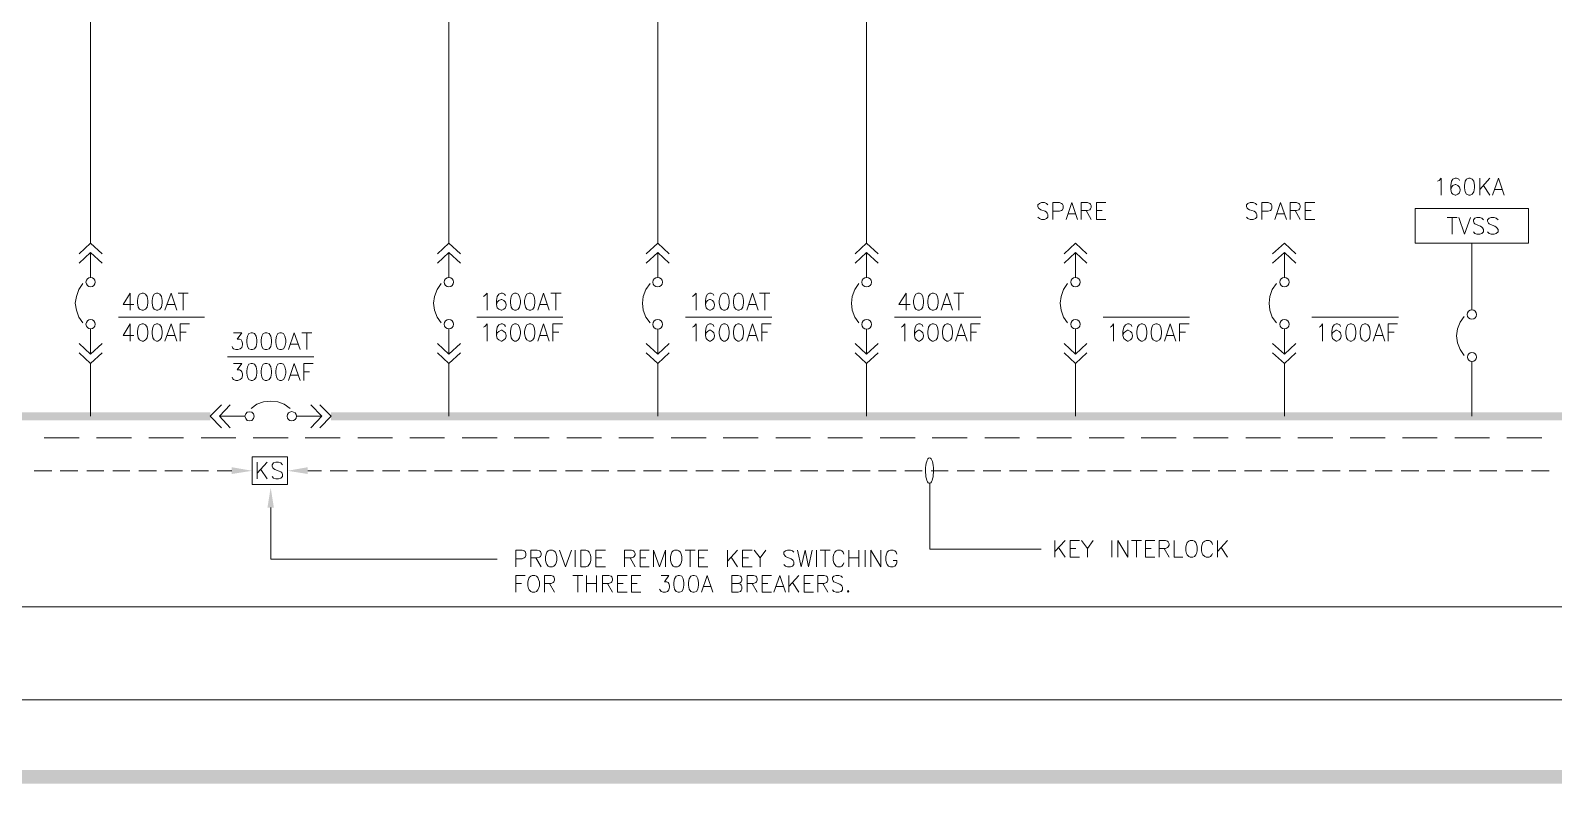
# Model space of a CAD drawing. Header units: inches. Extents: x 0.9 to 46, y 0.8 to 32.4.
# Drawn here: x 22.04 to 29.15, y 0.75 to 4.27 of the extents above; entities that cross this region are included whole.
import ezdxf

# ---------------------------------------------------------------- set-up
doc = ezdxf.new("R2010")
doc.units = ezdxf.units.IN
doc.header["$MEASUREMENT"] = 0
doc.layers.add('PDF_Geometry', color=7, linetype='Continuous')
doc.layers.add('PDF_Solid Fills', color=7, linetype='Continuous')

msp = doc.modelspace()

# ---------------------------------------------------------------- linework, layer by layer
at = {"layer": 'PDF_Geometry', "lineweight": 9}
for points in [[(25.1812, 6.4699), (25.9429, 6.4699), (25.9429, 3.275)], [(22.3229, 6.3365), (22.3229, 3.275)], [(38.3877, 4.2399), (38.3877, 5.0216), (35.966, 5.0216), (35.966, 1.5783), (13.4848, 1.5783), (13.4848, 3.0516)], [(23.9946, 3.275), (23.9946, 4.3399)], [(24.9695, 4.3399), (24.9695, 3.275)], [(28.6078, 3.5633), (28.6145, 3.5666), (28.6245, 3.5783), (28.6245, 3.4983)], [(28.7095, 3.5666), (28.7061, 3.5733), (28.6961, 3.5783), (28.6895, 3.5783), (28.6795, 3.5733), (28.6728, 3.5633), (28.6695, 3.5433), (28.6695, 3.5249), (28.6728, 3.5099), (28.6795, 3.5033), (28.6895, 3.4983), (28.6928, 3.4983), (28.7028, 3.5033), (28.7095, 3.5099), (28.7128, 3.5216), (28.7128, 3.5249), (28.7095, 3.5366), (28.7028, 3.5433), (28.6928, 3.5483), (28.6895, 3.5483), (28.6795, 3.5433), (28.6728, 3.5366), (28.6695, 3.5249)], [(28.8045, 3.5783), (28.8045, 3.4983)], [(28.8511, 3.5783), (28.8045, 3.5249)], [(28.8645, 3.4983), (28.8911, 3.5783), (28.9178, 3.4983)], [(28.8212, 3.5433), (28.8511, 3.4983)], [(28.8745, 3.5249), (28.9078, 3.5249)], [(26.7895, 3.4533), (26.7829, 3.46), (26.7728, 3.4649), (26.7595, 3.4649), (26.7495, 3.46), (26.7429, 3.4533), (26.7429, 3.4449), (26.7462, 3.4383), (26.7495, 3.4349), (26.7562, 3.4299), (26.7762, 3.4233), (26.7829, 3.4199), (26.7862, 3.4149), (26.7895, 3.4083), (26.7895, 3.3966), (26.7829, 3.3899), (26.7728, 3.3849), (26.7595, 3.3849), (26.7495, 3.3899), (26.7429, 3.3966)], [(26.8129, 3.3849), (26.8129, 3.4649), (26.8428, 3.4649), (26.8528, 3.46), (26.8578, 3.4566), (26.8612, 3.4499), (26.8612, 3.4383), (26.8578, 3.4299), (26.8528, 3.4266), (26.8428, 3.4233), (26.8129, 3.4233)], [(26.8745, 3.3849), (26.9012, 3.4649), (26.9278, 3.3849)], [(26.8845, 3.4116), (26.9179, 3.4116)], [(26.9445, 3.3849), (26.9445, 3.4649), (26.9745, 3.4649), (26.9845, 3.46), (26.9879, 3.4566), (26.9912, 3.4499), (26.9912, 3.4416), (26.9879, 3.4349), (26.9845, 3.4299), (26.9745, 3.4266), (26.9445, 3.4266)], [(26.9679, 3.4266), (26.9912, 3.3849)], [(27.0595, 3.3849), (27.0162, 3.3849), (27.0162, 3.4649), (27.0595, 3.4649)], [(27.0162, 3.4266), (27.0428, 3.4266)], [(27.7645, 3.4533), (27.7578, 3.46), (27.7478, 3.4649), (27.7328, 3.4649), (27.7228, 3.46), (27.7162, 3.4533), (27.7162, 3.4449), (27.7195, 3.4383), (27.7228, 3.4349), (27.7295, 3.4299), (27.7512, 3.4233), (27.7578, 3.4199), (27.7612, 3.4149), (27.7645, 3.4083), (27.7645, 3.3966), (27.7578, 3.3899), (27.7478, 3.3849), (27.7328, 3.3849), (27.7228, 3.3899), (27.7162, 3.3966)], [(27.7878, 3.3849), (27.7878, 3.4649), (27.8178, 3.4649), (27.8278, 3.46), (27.8312, 3.4566), (27.8345, 3.4499), (27.8345, 3.4383), (27.8312, 3.4299), (27.8278, 3.4266), (27.8178, 3.4233), (27.7878, 3.4233)], [(27.8478, 3.3849), (27.8745, 3.4649), (27.9028, 3.3849)], [(27.8578, 3.4116), (27.8928, 3.4116)], [(27.9195, 3.3849), (27.9195, 3.4649), (27.9495, 3.4649), (27.9595, 3.46), (27.9628, 3.4566), (27.9661, 3.4499), (27.9661, 3.4416), (27.9628, 3.4349), (27.9595, 3.4299), (27.9495, 3.4266), (27.9195, 3.4266)], [(27.9428, 3.4266), (27.9661, 3.3849)], [(28.0345, 3.3849), (27.9895, 3.3849), (27.9895, 3.4649), (28.0345, 3.4649)], [(27.9895, 3.4266), (28.0178, 3.4266)], [(28.6528, 3.3949), (28.6995, 3.3949)], [(28.6761, 3.3949), (28.6761, 3.3166)], [(28.7061, 3.3949), (28.7328, 3.3166), (28.7611, 3.3949)], [(28.8212, 3.3833), (28.8145, 3.3916), (28.8045, 3.3949), (28.7911, 3.3949), (28.7811, 3.3916), (28.7745, 3.3833), (28.7745, 3.3766), (28.7778, 3.3683), (28.7811, 3.3649), (28.7878, 3.3616), (28.8078, 3.3533), (28.8145, 3.3499), (28.8178, 3.3466), (28.8212, 3.3383), (28.8212, 3.3283), (28.8145, 3.3199), (28.8045, 3.3166), (28.7911, 3.3166), (28.7811, 3.3199), (28.7745, 3.3283)], [(28.8895, 3.3833), (28.8811, 3.3916), (28.8711, 3.3949), (28.8578, 3.3949), (28.8478, 3.3916), (28.8411, 3.3833), (28.8411, 3.3766), (28.8445, 3.3683), (28.8478, 3.3649), (28.8545, 3.3616), (28.8745, 3.3533), (28.8811, 3.3499), (28.8845, 3.3466), (28.8895, 3.3383), (28.8895, 3.3283), (28.8811, 3.3199), (28.8711, 3.3166), (28.8578, 3.3166), (28.8478, 3.3199), (28.8411, 3.3283)], [(22.2696, 3.2249), (22.3229, 3.275), (22.3763, 3.2249)], [(23.9412, 3.2249), (23.9946, 3.275), (24.0479, 3.2249)], [(24.9145, 3.2249), (24.9695, 3.275), (25.0229, 3.2249)], [(25.8895, 3.2249), (25.9429, 3.275), (25.9979, 3.2249)], [(26.8645, 3.2249), (26.9179, 3.275), (26.9712, 3.2249)], [(27.8378, 3.2249), (27.8928, 3.275), (27.9461, 3.2249)], [(28.7678, 3.275), (28.7678, 2.9633)], [(22.2696, 3.1816), (22.3229, 3.2316)], [(22.3763, 3.1816), (22.3229, 3.2316), (22.3229, 3.1149)], [(23.9412, 3.1816), (23.9946, 3.2316)], [(24.0479, 3.1816), (23.9946, 3.2316), (23.9946, 3.1149)], [(24.9145, 3.1816), (24.9695, 3.2316)], [(25.0229, 3.1816), (24.9695, 3.2316), (24.9695, 3.1149)], [(25.8895, 3.1816), (25.9429, 3.2316)], [(25.9979, 3.1816), (25.9429, 3.2316), (25.9429, 3.1149)], [(26.8645, 3.1816), (26.9179, 3.2316)], [(26.9712, 3.1816), (26.9179, 3.2316), (26.9179, 3.1149)], [(27.8378, 3.1816), (27.8928, 3.2316)], [(27.9461, 3.1816), (27.8928, 3.2316), (27.8928, 3.1149)], [(22.2863, 3.0866), (22.2679, 3.0583), (22.2563, 3.0266), (22.2513, 2.995), (22.2563, 2.9616), (22.2679, 2.9299), (22.2863, 2.9033)], [(23.9579, 3.0866), (23.9396, 3.0583), (23.9279, 3.0266), (23.9229, 2.995), (23.9279, 2.9616), (23.9396, 2.9299), (23.9579, 2.9033)], [(24.9329, 3.0866), (24.9129, 3.0583), (24.9012, 3.0266), (24.8979, 2.995), (24.9012, 2.9616), (24.9129, 2.9299), (24.9329, 2.9033)], [(25.9078, 3.0866), (25.8879, 3.0583), (25.8762, 3.0266), (25.8728, 2.995), (25.8762, 2.9616), (25.8879, 2.9299), (25.9078, 2.9033)], [(26.8812, 3.0866), (26.8628, 3.0583), (26.8512, 3.0266), (26.8462, 2.995), (26.8512, 2.9616), (26.8628, 2.9299), (26.8812, 2.9033)], [(27.8562, 3.0866), (27.8362, 3.0583), (27.8245, 3.0266), (27.8212, 2.995), (27.8245, 2.9616), (27.8362, 2.9299), (27.8562, 2.9033)], [(22.5079, 2.9616), (22.5079, 3.0416), (22.4746, 2.9883), (22.5246, 2.9883)], [(22.6696, 2.9616), (22.6979, 3.0416), (22.7246, 2.9616)], [(22.6796, 2.9883), (22.7146, 2.9883)], [(22.7313, 3.0416), (22.7779, 3.0416)], [(22.7546, 3.0416), (22.7546, 2.9616)], [(24.1562, 3.0266), (24.1629, 3.0299), (24.1729, 3.0416), (24.1729, 2.9616)], [(24.2579, 3.0299), (24.2546, 3.0366), (24.2446, 3.0416), (24.2379, 3.0416), (24.2279, 3.0366), (24.2196, 3.0266), (24.2162, 3.0066), (24.2162, 2.9883), (24.2196, 2.9733), (24.2279, 2.9666), (24.2379, 2.9616), (24.2412, 2.9616), (24.2512, 2.9666), (24.2579, 2.9733), (24.2612, 2.9849), (24.2612, 2.9883), (24.2579, 2.9999), (24.2512, 3.0066), (24.2412, 3.0116), (24.2379, 3.0116), (24.2279, 3.0066), (24.2196, 2.9999), (24.2162, 2.9883)], [(24.4096, 2.9616), (24.4362, 3.0416), (24.4629, 2.9616)], [(24.4195, 2.9883), (24.4529, 2.9883)], [(24.4696, 3.0416), (24.5179, 3.0416)], [(24.4929, 3.0416), (24.4929, 2.9616)], [(25.1312, 3.0266), (25.1379, 3.0299), (25.1479, 3.0416), (25.1479, 2.9616)], [(25.2312, 3.0299), (25.2279, 3.0366), (25.2179, 3.0416), (25.2112, 3.0416), (25.2012, 3.0366), (25.1945, 3.0266), (25.1912, 3.0066), (25.1912, 2.9883), (25.1945, 2.9733), (25.2012, 2.9666), (25.2112, 2.9616), (25.2145, 2.9616), (25.2245, 2.9666), (25.2312, 2.9733), (25.2345, 2.9849), (25.2345, 2.9883), (25.2312, 2.9999), (25.2245, 3.0066), (25.2145, 3.0116), (25.2112, 3.0116), (25.2012, 3.0066), (25.1945, 2.9999), (25.1912, 2.9883)], [(25.3845, 2.9616), (25.4112, 3.0416), (25.4379, 2.9616)], [(25.3945, 2.9883), (25.4279, 2.9883)], [(25.4445, 3.0416), (25.4912, 3.0416)], [(25.4679, 3.0416), (25.4679, 2.9616)], [(26.1279, 2.9616), (26.1279, 3.0416), (26.0945, 2.9883), (26.1462, 2.9883)], [(26.2912, 2.9616), (26.3179, 3.0416), (26.3445, 2.9616)], [(26.3012, 2.9883), (26.3345, 2.9883)], [(26.3512, 3.0416), (26.3979, 3.0416)], [(26.3745, 3.0416), (26.3745, 2.9616)], [(22.4529, 2.9299), (22.8546, 2.9299)], [(24.1246, 2.9299), (24.5262, 2.9299)], [(25.0979, 2.9299), (25.5012, 2.9299)], [(26.0729, 2.9299), (26.4762, 2.9299)], [(27.0478, 2.9299), (27.4495, 2.9299)], [(28.0212, 2.9299), (28.4245, 2.9299)], [(28.7311, 2.9333), (28.7128, 2.9066), (28.7011, 2.875), (28.6961, 2.8433), (28.7011, 2.8099), (28.7128, 2.7783), (28.7311, 2.7516)], [(22.3229, 2.875), (22.3229, 2.7566)], [(22.5079, 2.8183), (22.5079, 2.8983), (22.4746, 2.8449), (22.5246, 2.8449)], [(22.6696, 2.8183), (22.6979, 2.8983), (22.7246, 2.8183)], [(22.6796, 2.8449), (22.7146, 2.8449)], [(22.7412, 2.8183), (22.7412, 2.8983), (22.7846, 2.8983)], [(22.7412, 2.8599), (22.7679, 2.8599)], [(22.9896, 2.8566), (23.0279, 2.8566), (23.0062, 2.8266), (23.0179, 2.8266), (23.0246, 2.8233), (23.0279, 2.8183), (23.0313, 2.8083), (23.0313, 2.7999), (23.0279, 2.7883), (23.0212, 2.7816), (23.0096, 2.7783), (22.9996, 2.7783), (22.9896, 2.7816), (22.9862, 2.7849), (22.9829, 2.7933)], [(23.2462, 2.7783), (23.2729, 2.8566), (23.3012, 2.7783)], [(23.3079, 2.8566), (23.3546, 2.8566)], [(23.3312, 2.8566), (23.3312, 2.7783)], [(23.9946, 2.875), (23.9946, 2.7566)], [(24.1562, 2.8833), (24.1629, 2.8866), (24.1729, 2.8983), (24.1729, 2.8183)], [(24.2579, 2.8866), (24.2546, 2.8933), (24.2446, 2.8983), (24.2379, 2.8983), (24.2279, 2.8933), (24.2196, 2.8833), (24.2162, 2.8633), (24.2162, 2.8449), (24.2196, 2.8299), (24.2279, 2.8233), (24.2379, 2.8183), (24.2412, 2.8183), (24.2512, 2.8233), (24.2579, 2.8299), (24.2612, 2.8416), (24.2612, 2.8449), (24.2579, 2.8566), (24.2512, 2.8633), (24.2412, 2.8683), (24.2379, 2.8683), (24.2279, 2.8633), (24.2196, 2.8566), (24.2162, 2.8449)], [(24.4096, 2.8183), (24.4362, 2.8983), (24.4629, 2.8183)], [(24.4195, 2.8449), (24.4529, 2.8449)], [(24.4796, 2.8183), (24.4796, 2.8983), (24.5245, 2.8983)], [(24.4796, 2.8599), (24.5079, 2.8599)], [(24.9695, 2.875), (24.9695, 2.7566)], [(25.1312, 2.8833), (25.1379, 2.8866), (25.1479, 2.8983), (25.1479, 2.8183)], [(25.2312, 2.8866), (25.2279, 2.8933), (25.2179, 2.8983), (25.2112, 2.8983), (25.2012, 2.8933), (25.1945, 2.8833), (25.1912, 2.8633), (25.1912, 2.8449), (25.1945, 2.8299), (25.2012, 2.8233), (25.2112, 2.8183), (25.2145, 2.8183), (25.2245, 2.8233), (25.2312, 2.8299), (25.2345, 2.8416), (25.2345, 2.8449), (25.2312, 2.8566), (25.2245, 2.8633), (25.2145, 2.8683), (25.2112, 2.8683), (25.2012, 2.8633), (25.1945, 2.8566), (25.1912, 2.8449)], [(25.3845, 2.8183), (25.4112, 2.8983), (25.4379, 2.8183)], [(25.3945, 2.8449), (25.4279, 2.8449)], [(25.4545, 2.8183), (25.4545, 2.8983), (25.4979, 2.8983)], [(25.4545, 2.8599), (25.4812, 2.8599)], [(25.9429, 2.875), (25.9429, 2.7566)], [(26.1045, 2.8833), (26.1112, 2.8866), (26.1212, 2.8983), (26.1212, 2.8183)], [(26.2062, 2.8866), (26.2028, 2.8933), (26.1929, 2.8983), (26.1862, 2.8983), (26.1762, 2.8933), (26.1695, 2.8833), (26.1662, 2.8633), (26.1662, 2.8449), (26.1695, 2.8299), (26.1762, 2.8233), (26.1862, 2.8183), (26.1895, 2.8183), (26.1995, 2.8233), (26.2062, 2.8299), (26.2095, 2.8416), (26.2095, 2.8449), (26.2062, 2.8566), (26.1995, 2.8633), (26.1895, 2.8683), (26.1862, 2.8683), (26.1762, 2.8633), (26.1695, 2.8566), (26.1662, 2.8449)], [(26.3578, 2.8183), (26.3845, 2.8983), (26.4129, 2.8183)], [(26.3678, 2.8449), (26.4029, 2.8449)], [(26.4295, 2.8183), (26.4295, 2.8983), (26.4728, 2.8983)], [(26.4295, 2.8599), (26.4562, 2.8599)], [(26.9179, 2.875), (26.9179, 2.7566)], [(27.0795, 2.8833), (27.0862, 2.8866), (27.0962, 2.8983), (27.0962, 2.8183)], [(27.1812, 2.8866), (27.1779, 2.8933), (27.1678, 2.8983), (27.1612, 2.8983), (27.1512, 2.8933), (27.1429, 2.8833), (27.1395, 2.8633), (27.1395, 2.8449), (27.1429, 2.8299), (27.1512, 2.8233), (27.1612, 2.8183), (27.1645, 2.8183), (27.1745, 2.8233), (27.1812, 2.8299), (27.1845, 2.8416), (27.1845, 2.8449), (27.1812, 2.8566), (27.1745, 2.8633), (27.1645, 2.8683), (27.1612, 2.8683), (27.1512, 2.8633), (27.1429, 2.8566), (27.1395, 2.8449)], [(27.3328, 2.8183), (27.3595, 2.8983), (27.3862, 2.8183)], [(27.3428, 2.8449), (27.3762, 2.8449)], [(27.4029, 2.8183), (27.4029, 2.8983), (27.4478, 2.8983)], [(27.4029, 2.8599), (27.4312, 2.8599)], [(27.8928, 2.875), (27.8928, 2.7566)], [(28.0545, 2.8833), (28.0612, 2.8866), (28.0711, 2.8983), (28.0711, 2.8183)], [(28.1545, 2.8866), (28.1511, 2.8933), (28.1411, 2.8983), (28.1345, 2.8983), (28.1245, 2.8933), (28.1178, 2.8833), (28.1145, 2.8633), (28.1145, 2.8449), (28.1178, 2.8299), (28.1245, 2.8233), (28.1345, 2.8183), (28.1378, 2.8183), (28.1478, 2.8233), (28.1545, 2.8299), (28.1578, 2.8416), (28.1578, 2.8449), (28.1545, 2.8566), (28.1478, 2.8633), (28.1378, 2.8683), (28.1345, 2.8683), (28.1245, 2.8633), (28.1178, 2.8566), (28.1145, 2.8449)], [(28.3078, 2.8183), (28.3345, 2.8983), (28.3611, 2.8183)], [(28.3178, 2.8449), (28.3512, 2.8449)], [(28.3778, 2.8183), (28.3778, 2.8983), (28.4212, 2.8983)], [(28.3778, 2.8599), (28.4045, 2.8599)], [(22.3763, 2.8066), (22.3229, 2.7566), (22.2696, 2.8066)], [(23.2562, 2.8033), (23.2912, 2.8033)], [(24.0479, 2.8066), (23.9946, 2.7566), (23.9412, 2.8066)], [(25.0229, 2.8066), (24.9695, 2.7566), (24.9145, 2.8066)], [(25.9979, 2.8066), (25.9429, 2.7566), (25.8895, 2.8066)], [(26.9712, 2.8066), (26.9179, 2.7566), (26.8645, 2.8066)], [(27.9461, 2.8066), (27.8928, 2.7566), (27.8378, 2.8066)], [(22.3763, 2.7633), (22.3229, 2.7133), (22.2696, 2.7633)], [(22.3229, 2.7133), (22.3229, 2.4683)], [(22.9613, 2.7449), (23.3646, 2.7449)], [(22.9896, 2.7133), (23.0279, 2.7133), (23.0062, 2.6833), (23.0179, 2.6833), (23.0246, 2.68), (23.0279, 2.675), (23.0313, 2.6649), (23.0313, 2.6566), (23.0279, 2.6449), (23.0212, 2.6383), (23.0096, 2.6349), (22.9996, 2.6349), (22.9896, 2.6383), (22.9862, 2.6416), (22.9829, 2.65)], [(23.2462, 2.6349), (23.2729, 2.7133), (23.3012, 2.6349)], [(23.3179, 2.6349), (23.3179, 2.7133), (23.3612, 2.7133)], [(24.0479, 2.7633), (23.9946, 2.7133), (23.9412, 2.7633)], [(23.9946, 2.7133), (23.9946, 2.4683)], [(25.0229, 2.7633), (24.9695, 2.7133), (24.9145, 2.7633)], [(24.9695, 2.7133), (24.9695, 2.4683)], [(25.9979, 2.7633), (25.9429, 2.7133), (25.8895, 2.7633)], [(25.9429, 2.7133), (25.9429, 2.4683)], [(26.9712, 2.7633), (26.9179, 2.7133), (26.8645, 2.7633)], [(26.9179, 2.7133), (26.9179, 2.4683)], [(27.9461, 2.7633), (27.8928, 2.7133), (27.8378, 2.7633)], [(27.8928, 2.7133), (27.8928, 2.4683)], [(28.7678, 2.7233), (28.7678, 2.4683)], [(23.2562, 2.6599), (23.2912, 2.6599)], [(23.3179, 2.675), (23.3446, 2.675)], [(22.9329, 2.4133), (22.8812, 2.4683), (22.9329, 2.5216)], [(22.9746, 2.4133), (22.9246, 2.4683), (22.9746, 2.5216)], [(23.2546, 2.5033), (23.2262, 2.5233), (23.1962, 2.535), (23.1629, 2.5383), (23.1296, 2.535), (23.0979, 2.5233), (23.0712, 2.5033)], [(23.3496, 2.5216), (23.4012, 2.4683)], [(23.3929, 2.5216), (23.4446, 2.4683), (23.3929, 2.4133)], [(23.0429, 2.4683), (22.9246, 2.4683)], [(23.3496, 2.4133), (23.4012, 2.4683), (23.2829, 2.4683)], [(22.2696, 2.3666), (22.1063, 2.3666)], [(22.5129, 2.3666), (22.3496, 2.3666)], [(22.7563, 2.3666), (22.5946, 2.3666)], [(22.9996, 2.3666), (22.8379, 2.3666)], [(23.2446, 2.3666), (23.0813, 2.3666)], [(23.4879, 2.3666), (23.3246, 2.3666)], [(23.7312, 2.3666), (23.5696, 2.3666)], [(23.9746, 2.3666), (23.8129, 2.3666)], [(24.2196, 2.3666), (24.0562, 2.3666)], [(24.4629, 2.3666), (24.2995, 2.3666)], [(24.7062, 2.3666), (24.5445, 2.3666)], [(24.9496, 2.3666), (24.7879, 2.3666)], [(25.1945, 2.3666), (25.0312, 2.3666)], [(25.4379, 2.3666), (25.2746, 2.3666)], [(25.6812, 2.3666), (25.5196, 2.3666)], [(25.9245, 2.3666), (25.7629, 2.3666)], [(26.1695, 2.3666), (26.0062, 2.3666)], [(26.4129, 2.3666), (26.2495, 2.3666)], [(26.6562, 2.3666), (26.4945, 2.3666)], [(26.8995, 2.3666), (26.7378, 2.3666)], [(27.1445, 2.3666), (26.9812, 2.3666)], [(27.3878, 2.3666), (27.2245, 2.3666)], [(27.6312, 2.3666), (27.4695, 2.3666)], [(27.8745, 2.3666), (27.7128, 2.3666)], [(28.1195, 2.3666), (27.9562, 2.3666)], [(28.3628, 2.3666), (28.1995, 2.3666)], [(28.6061, 2.3666), (28.4445, 2.3666)], [(28.8495, 2.3666), (28.6878, 2.3666)], [(29.0945, 2.3666), (28.9311, 2.3666)], [(22.1412, 2.2133), (22.0596, 2.2133)], [(22.2629, 2.2133), (22.1813, 2.2133)], [(22.3846, 2.2133), (22.3046, 2.2133)], [(22.5063, 2.2133), (22.4263, 2.2133)], [(22.6296, 2.2133), (22.5479, 2.2133)], [(22.7513, 2.2133), (22.6696, 2.2133)], [(22.8729, 2.2133), (22.7913, 2.2133)], [(22.9812, 2.2133), (22.9129, 2.2133)], [(23.0996, 2.175), (23.0996, 2.2533)], [(23.1462, 2.2533), (23.0996, 2.2016)], [(23.1163, 2.22), (23.1462, 2.175)], [(23.2179, 2.2416), (23.2096, 2.25), (23.1996, 2.2533), (23.1863, 2.2533), (23.1762, 2.25), (23.1696, 2.2416), (23.1696, 2.235), (23.1729, 2.2266), (23.1762, 2.2233), (23.1829, 2.22), (23.2029, 2.2116), (23.2096, 2.2083), (23.2146, 2.205), (23.2179, 2.1966), (23.2179, 2.1866), (23.2096, 2.1783), (23.1996, 2.175), (23.1863, 2.175), (23.1762, 2.1783), (23.1696, 2.1866)], [(23.3362, 2.2133), (23.3996, 2.2133)], [(23.4412, 2.2133), (23.5212, 2.2133)], [(23.5629, 2.2133), (23.6429, 2.2133)], [(23.6846, 2.2133), (23.7662, 2.2133)], [(23.8062, 2.2133), (23.8879, 2.2133)], [(23.9279, 2.2133), (24.0096, 2.2133)], [(24.0496, 2.2133), (24.1312, 2.2133)], [(24.1712, 2.2133), (24.2529, 2.2133)], [(24.2929, 2.2133), (24.3746, 2.2133)], [(24.4162, 2.2133), (24.4962, 2.2133)], [(24.5379, 2.2133), (24.6179, 2.2133)], [(24.6595, 2.2133), (24.7412, 2.2133)], [(24.7812, 2.2133), (24.8629, 2.2133)], [(24.9029, 2.2133), (24.9846, 2.2133)], [(25.0245, 2.2133), (25.1062, 2.2133)], [(25.1462, 2.2133), (25.2279, 2.2133)], [(25.2679, 2.2133), (25.3495, 2.2133)], [(25.3912, 2.2133), (25.4712, 2.2133)], [(25.5129, 2.2133), (25.5929, 2.2133)], [(25.6345, 2.2133), (25.7162, 2.2133)], [(25.7562, 2.2133), (25.8379, 2.2133)], [(25.8779, 2.2133), (25.9595, 2.2133)], [(25.9995, 2.2133), (26.0812, 2.2133)], [(26.1212, 2.2133), (26.2028, 2.2133)], [(26.2445, 2.2133), (26.3245, 2.2133)], [(26.3662, 2.2133), (26.4462, 2.2133)], [(26.4879, 2.2133), (26.5695, 2.2133)], [(26.6095, 2.2133), (26.6912, 2.2133)], [(26.7312, 2.2133), (26.8129, 2.2133)], [(26.8528, 2.2133), (26.9345, 2.2133)], [(26.9745, 2.2133), (27.0562, 2.2133)], [(27.0962, 2.2133), (27.1779, 2.2133)], [(27.2195, 2.2133), (27.2995, 2.2133)], [(27.3412, 2.2133), (27.4212, 2.2133)], [(27.4628, 2.2133), (27.5445, 2.2133)], [(27.5845, 2.2133), (27.6662, 2.2133)], [(27.7062, 2.2133), (27.7878, 2.2133)], [(27.8278, 2.2133), (27.9095, 2.2133)], [(27.9495, 2.2133), (28.0312, 2.2133)], [(28.0711, 2.2133), (28.1528, 2.2133)], [(28.1945, 2.2133), (28.2745, 2.2133)], [(28.3162, 2.2133), (28.3961, 2.2133)], [(28.4378, 2.2133), (28.5195, 2.2133)], [(28.5595, 2.2133), (28.6411, 2.2133)], [(28.6812, 2.2133), (28.7628, 2.2133)], [(28.8028, 2.2133), (28.8845, 2.2133)], [(28.9245, 2.2133), (29.0061, 2.2133)], [(29.0461, 2.2133), (29.1278, 2.2133)], [(26.2378, 2.155), (26.2378, 1.8483), (26.7578, 1.8483)], [(23.1629, 2.0416), (23.1629, 1.8016), (24.2196, 1.8016)], [(26.8212, 1.8883), (26.8212, 1.81)], [(26.8695, 1.8883), (26.8212, 1.8366)], [(26.8395, 1.855), (26.8695, 1.81)], [(26.9362, 1.81), (26.8928, 1.81), (26.8928, 1.8883), (26.9362, 1.8883)], [(26.8928, 1.8516), (26.9195, 1.8516)], [(26.9462, 1.8883), (26.9745, 1.8516), (26.9745, 1.81)], [(27.0012, 1.8883), (26.9745, 1.8516)], [(27.0878, 1.8883), (27.0878, 1.81)], [(27.1162, 1.81), (27.1162, 1.8883), (27.1628, 1.81), (27.1628, 1.8883)], [(27.1795, 1.8883), (27.2262, 1.8883)], [(27.2028, 1.8883), (27.2028, 1.81)], [(27.2878, 1.81), (27.2445, 1.81), (27.2445, 1.8883), (27.2878, 1.8883)], [(27.2445, 1.8516), (27.2712, 1.8516)], [(27.3078, 1.81), (27.3078, 1.8883), (27.3378, 1.8883), (27.3478, 1.885), (27.3512, 1.8816), (27.3545, 1.8733), (27.3545, 1.8666), (27.3512, 1.8583), (27.3478, 1.855), (27.3378, 1.8516), (27.3078, 1.8516)], [(27.3312, 1.8516), (27.3545, 1.81)], [(27.3778, 1.8883), (27.3778, 1.81), (27.4195, 1.81)], [(27.5578, 1.87), (27.5545, 1.8783), (27.5478, 1.885), (27.5412, 1.8883), (27.5278, 1.8883), (27.5212, 1.885), (27.5128, 1.8783), (27.5095, 1.87), (27.5062, 1.8583), (27.5062, 1.84), (27.5095, 1.8283), (27.5128, 1.8216), (27.5212, 1.8133), (27.5278, 1.81), (27.5412, 1.81), (27.5478, 1.8133), (27.5545, 1.8216), (27.5578, 1.8283)], [(27.5812, 1.8883), (27.5812, 1.81)], [(27.6278, 1.8883), (27.5812, 1.8366)], [(27.5978, 1.855), (27.6278, 1.81)], [(24.3062, 1.765), (24.3062, 1.8433), (24.3362, 1.8433), (24.3462, 1.84), (24.3496, 1.8366), (24.3529, 1.8283), (24.3529, 1.8183), (24.3496, 1.81), (24.3462, 1.8066), (24.3362, 1.8033), (24.3062, 1.8033)], [(24.3762, 1.765), (24.3762, 1.8433), (24.4062, 1.8433), (24.4179, 1.84), (24.4212, 1.8366), (24.4246, 1.8283), (24.4246, 1.8216), (24.4212, 1.8133), (24.4179, 1.81), (24.4062, 1.8066), (24.3762, 1.8066)], [(24.3995, 1.8066), (24.4246, 1.765)], [(24.5112, 1.8433), (24.5379, 1.765), (24.5662, 1.8433)], [(24.5829, 1.8433), (24.5829, 1.765)], [(24.7246, 1.765), (24.6795, 1.765), (24.6795, 1.8433), (24.7246, 1.8433)], [(24.6795, 1.8066), (24.7079, 1.8066)], [(24.8145, 1.765), (24.8145, 1.8433), (24.8462, 1.8433), (24.8562, 1.84), (24.8596, 1.8366), (24.8629, 1.8283), (24.8629, 1.8216), (24.8596, 1.8133), (24.8562, 1.81), (24.8462, 1.8066), (24.8145, 1.8066)], [(24.8395, 1.8066), (24.8629, 1.765)], [(24.9296, 1.765), (24.8862, 1.765), (24.8862, 1.8433), (24.9296, 1.8433)], [(24.8862, 1.8066), (24.9129, 1.8066)], [(24.9496, 1.765), (24.9496, 1.8433), (24.9779, 1.765), (25.0046, 1.8433), (25.0046, 1.765)], [(25.0962, 1.8433), (25.1429, 1.8433)], [(25.1196, 1.8433), (25.1196, 1.765)], [(25.2029, 1.765), (25.1595, 1.765), (25.1595, 1.8433), (25.2029, 1.8433)], [(25.1595, 1.8066), (25.1862, 1.8066)], [(25.2946, 1.8433), (25.2946, 1.765)], [(25.3412, 1.8433), (25.2946, 1.7916)], [(25.3112, 1.81), (25.3412, 1.765)], [(25.4095, 1.765), (25.3645, 1.765), (25.3645, 1.8433), (25.4095, 1.8433)], [(25.3645, 1.8066), (25.3929, 1.8066)], [(25.4195, 1.8433), (25.4462, 1.8066), (25.4462, 1.765)], [(25.4729, 1.8433), (25.4462, 1.8066)], [(25.6046, 1.8333), (25.5979, 1.84), (25.5879, 1.8433), (25.5745, 1.8433), (25.5645, 1.84), (25.5579, 1.8333), (25.5579, 1.825), (25.5612, 1.8183), (25.5645, 1.8133), (25.5712, 1.81), (25.5912, 1.8033), (25.5979, 1.7983), (25.6012, 1.795), (25.6046, 1.7883), (25.6046, 1.7766), (25.5979, 1.7683), (25.5879, 1.765), (25.5745, 1.765), (25.5645, 1.7683), (25.5579, 1.7766)], [(25.6212, 1.8433), (25.6379, 1.765), (25.6562, 1.8433), (25.6729, 1.765), (25.6895, 1.8433)], [(25.7095, 1.8433), (25.7095, 1.765)], [(25.7262, 1.8433), (25.7729, 1.8433)], [(25.7495, 1.8433), (25.7495, 1.765)], [(25.8379, 1.825), (25.8345, 1.8333), (25.8279, 1.84), (25.8212, 1.8433), (25.8079, 1.8433), (25.8012, 1.84), (25.7945, 1.8333), (25.7912, 1.825), (25.7878, 1.8133), (25.7878, 1.795), (25.7912, 1.7833), (25.7945, 1.7766), (25.8012, 1.7683), (25.8079, 1.765), (25.8212, 1.765), (25.8279, 1.7683), (25.8345, 1.7766), (25.8379, 1.7833)], [(25.8612, 1.8433), (25.8612, 1.765)], [(25.8612, 1.8066), (25.9078, 1.8066)], [(25.9078, 1.8433), (25.9078, 1.765)], [(25.9362, 1.8433), (25.9362, 1.765)], [(25.9629, 1.765), (25.9629, 1.8433), (26.0095, 1.765), (26.0095, 1.8433)], [(26.0845, 1.825), (26.0812, 1.8333), (26.0745, 1.84), (26.0679, 1.8433), (26.0545, 1.8433), (26.0462, 1.84), (26.0395, 1.8333), (26.0362, 1.825), (26.0329, 1.8133), (26.0329, 1.795), (26.0362, 1.7833), (26.0395, 1.7766), (26.0462, 1.7683), (26.0545, 1.765), (26.0679, 1.765), (26.0745, 1.7683), (26.0812, 1.7766), (26.0845, 1.7833), (26.0845, 1.795), (26.0679, 1.795)], [(24.3062, 1.6466), (24.3062, 1.725), (24.3496, 1.725)], [(24.4412, 1.6466), (24.4412, 1.725), (24.4712, 1.725), (24.4812, 1.7216), (24.4846, 1.7183), (24.4879, 1.71), (24.4879, 1.7033), (24.4846, 1.695), (24.4812, 1.6916), (24.4712, 1.6883), (24.4412, 1.6883)], [(24.5729, 1.725), (24.6196, 1.725)], [(24.5962, 1.725), (24.5962, 1.6466)], [(24.6362, 1.725), (24.6362, 1.6466)], [(24.6829, 1.725), (24.6829, 1.6466)], [(24.7112, 1.6466), (24.7112, 1.725), (24.7412, 1.725), (24.7512, 1.7216), (24.7546, 1.7183), (24.7579, 1.71), (24.7579, 1.7033), (24.7546, 1.695), (24.7512, 1.6916), (24.7412, 1.6883), (24.7112, 1.6883)], [(24.8262, 1.6466), (24.7812, 1.6466), (24.7812, 1.725), (24.8262, 1.725)], [(24.8895, 1.6466), (24.8462, 1.6466), (24.8462, 1.725), (24.8895, 1.725)], [(24.9846, 1.725), (25.0212, 1.725), (25.0012, 1.695), (25.0112, 1.695), (25.0179, 1.6916), (25.0212, 1.6883), (25.0245, 1.6766), (25.0245, 1.67), (25.0212, 1.6583), (25.0146, 1.65), (25.0046, 1.6466), (24.9945, 1.6466), (24.9846, 1.65), (24.9812, 1.655), (24.9779, 1.6616)], [(25.1729, 1.6466), (25.1995, 1.725), (25.2262, 1.6466)], [(25.3445, 1.6883), (25.3545, 1.685), (25.3579, 1.68), (25.3612, 1.6733), (25.3612, 1.6616), (25.3579, 1.655), (25.3545, 1.65), (25.3445, 1.6466), (25.3145, 1.6466), (25.3145, 1.725), (25.3445, 1.725), (25.3545, 1.7216), (25.3579, 1.7183), (25.3612, 1.71), (25.3612, 1.7033), (25.3579, 1.695), (25.3545, 1.6916), (25.3445, 1.6883), (25.3145, 1.6883)], [(25.3862, 1.6466), (25.3862, 1.725), (25.4162, 1.725), (25.4262, 1.7216), (25.4295, 1.7183), (25.4329, 1.71), (25.4329, 1.7033), (25.4295, 1.695), (25.4262, 1.6916), (25.4162, 1.6883), (25.3862, 1.6883)], [(25.4995, 1.6466), (25.4562, 1.6466), (25.4562, 1.725), (25.4995, 1.725)], [(25.5112, 1.6466), (25.5379, 1.725), (25.5645, 1.6466)], [(25.5812, 1.725), (25.5812, 1.6466)], [(25.6279, 1.725), (25.5812, 1.6733)], [(25.6962, 1.6466), (25.6529, 1.6466), (25.6529, 1.725), (25.6962, 1.725)], [(25.7162, 1.6466), (25.7162, 1.725), (25.7462, 1.725), (25.7562, 1.7216), (25.7595, 1.7183), (25.7629, 1.71), (25.7629, 1.7033), (25.7595, 1.695), (25.7562, 1.6916), (25.7462, 1.6883), (25.7162, 1.6883)], [(25.8312, 1.715), (25.8245, 1.7216), (25.8145, 1.725), (25.8012, 1.725), (25.7912, 1.7216), (25.7845, 1.715), (25.7845, 1.7066), (25.7878, 1.7), (25.7912, 1.695), (25.7979, 1.6916), (25.8179, 1.685), (25.8245, 1.68), (25.8279, 1.6766), (25.8312, 1.67), (25.8312, 1.6583), (25.8245, 1.65), (25.8145, 1.6466), (25.8012, 1.6466), (25.7912, 1.65), (25.7845, 1.6583)], [(24.3062, 1.6883), (24.3329, 1.6883)], [(24.4646, 1.6883), (24.4879, 1.6466)], [(24.6362, 1.6883), (24.6829, 1.6883)], [(24.7345, 1.6883), (24.7579, 1.6466)], [(24.7812, 1.6883), (24.8079, 1.6883)], [(24.8462, 1.6883), (24.8729, 1.6883)], [(25.1829, 1.6733), (25.2162, 1.6733)], [(25.4095, 1.6883), (25.4329, 1.6466)], [(25.4562, 1.6883), (25.4829, 1.6883)], [(25.5212, 1.6733), (25.5545, 1.6733)], [(25.5979, 1.6916), (25.6279, 1.6466)], [(25.6529, 1.6883), (25.6795, 1.6883)], [(25.7395, 1.6883), (25.7629, 1.6466)]]:
    msp.add_lwpolyline(points, dxfattribs=at)
for points in [[(28.7528, 3.5783), (28.7428, 3.5733), (28.7362, 3.5633), (28.7328, 3.5433), (28.7328, 3.5333), (28.7362, 3.5133), (28.7428, 3.5033), (28.7528, 3.4983), (28.7595, 3.4983), (28.7695, 3.5033), (28.7761, 3.5133), (28.7795, 3.5333), (28.7795, 3.5433), (28.7761, 3.5633), (28.7695, 3.5733), (28.7595, 3.5783)], [(28.5028, 3.275), (29.0311, 3.275), (29.0311, 3.4366), (28.5028, 3.4366)], [(22.5629, 3.0416), (22.5512, 3.0366), (22.5446, 3.0266), (22.5413, 3.0066), (22.5413, 2.9966), (22.5446, 2.9766), (22.5512, 2.9666), (22.5629, 2.9616), (22.5696, 2.9616), (22.5796, 2.9666), (22.5863, 2.9766), (22.5896, 2.9966), (22.5896, 3.0066), (22.5863, 3.0266), (22.5796, 3.0366), (22.5696, 3.0416)], [(22.6296, 3.0416), (22.6196, 3.0366), (22.6129, 3.0266), (22.6096, 3.0066), (22.6096, 2.9966), (22.6129, 2.9766), (22.6196, 2.9666), (22.6296, 2.9616), (22.6362, 2.9616), (22.6463, 2.9666), (22.6529, 2.9766), (22.6562, 2.9966), (22.6562, 3.0066), (22.6529, 3.0266), (22.6463, 3.0366), (22.6362, 3.0416)], [(24.3012, 3.0416), (24.2912, 3.0366), (24.2845, 3.0266), (24.2812, 3.0066), (24.2812, 2.9966), (24.2845, 2.9766), (24.2912, 2.9666), (24.3012, 2.9616), (24.3079, 2.9616), (24.3179, 2.9666), (24.3246, 2.9766), (24.3279, 2.9966), (24.3279, 3.0066), (24.3246, 3.0266), (24.3179, 3.0366), (24.3079, 3.0416)], [(24.3695, 3.0416), (24.3579, 3.0366), (24.3512, 3.0266), (24.3479, 3.0066), (24.3479, 2.9966), (24.3512, 2.9766), (24.3579, 2.9666), (24.3695, 2.9616), (24.3762, 2.9616), (24.3862, 2.9666), (24.3929, 2.9766), (24.3962, 2.9966), (24.3962, 3.0066), (24.3929, 3.0266), (24.3862, 3.0366), (24.3762, 3.0416)], [(25.2762, 3.0416), (25.2662, 3.0366), (25.2595, 3.0266), (25.2562, 3.0066), (25.2562, 2.9966), (25.2595, 2.9766), (25.2662, 2.9666), (25.2762, 2.9616), (25.2829, 2.9616), (25.2929, 2.9666), (25.2995, 2.9766), (25.3029, 2.9966), (25.3029, 3.0066), (25.2995, 3.0266), (25.2929, 3.0366), (25.2829, 3.0416)], [(25.3429, 3.0416), (25.3329, 3.0366), (25.3262, 3.0266), (25.3229, 3.0066), (25.3229, 2.9966), (25.3262, 2.9766), (25.3329, 2.9666), (25.3429, 2.9616), (25.3495, 2.9616), (25.3595, 2.9666), (25.3662, 2.9766), (25.3695, 2.9966), (25.3695, 3.0066), (25.3662, 3.0266), (25.3595, 3.0366), (25.3495, 3.0416)], [(26.1828, 3.0416), (26.1729, 3.0366), (26.1662, 3.0266), (26.1628, 3.0066), (26.1628, 2.9966), (26.1662, 2.9766), (26.1729, 2.9666), (26.1828, 2.9616), (26.1895, 2.9616), (26.1995, 2.9666), (26.2062, 2.9766), (26.2095, 2.9966), (26.2095, 3.0066), (26.2062, 3.0266), (26.1995, 3.0366), (26.1895, 3.0416)], [(26.2495, 3.0416), (26.2395, 3.0366), (26.2329, 3.0266), (26.2295, 3.0066), (26.2295, 2.9966), (26.2329, 2.9766), (26.2395, 2.9666), (26.2495, 2.9616), (26.2562, 2.9616), (26.2678, 2.9666), (26.2745, 2.9766), (26.2779, 2.9966), (26.2779, 3.0066), (26.2745, 3.0266), (26.2678, 3.0366), (26.2562, 3.0416)], [(22.5629, 2.8983), (22.5512, 2.8933), (22.5446, 2.8833), (22.5413, 2.8633), (22.5413, 2.8533), (22.5446, 2.8333), (22.5512, 2.8233), (22.5629, 2.8183), (22.5696, 2.8183), (22.5796, 2.8233), (22.5863, 2.8333), (22.5896, 2.8533), (22.5896, 2.8633), (22.5863, 2.8833), (22.5796, 2.8933), (22.5696, 2.8983)], [(22.6296, 2.8983), (22.6196, 2.8933), (22.6129, 2.8833), (22.6096, 2.8633), (22.6096, 2.8533), (22.6129, 2.8333), (22.6196, 2.8233), (22.6296, 2.8183), (22.6362, 2.8183), (22.6463, 2.8233), (22.6529, 2.8333), (22.6562, 2.8533), (22.6562, 2.8633), (22.6529, 2.8833), (22.6463, 2.8933), (22.6362, 2.8983)], [(23.0712, 2.8566), (23.0613, 2.8533), (23.0546, 2.8416), (23.0512, 2.8233), (23.0512, 2.8116), (23.0546, 2.7933), (23.0613, 2.7816), (23.0712, 2.7783), (23.0779, 2.7783), (23.0879, 2.7816), (23.0946, 2.7933), (23.0979, 2.8116), (23.0979, 2.8233), (23.0946, 2.8416), (23.0879, 2.8533), (23.0779, 2.8566)], [(23.1379, 2.8566), (23.1279, 2.8533), (23.1212, 2.8416), (23.1179, 2.8233), (23.1179, 2.8116), (23.1212, 2.7933), (23.1279, 2.7816), (23.1379, 2.7783), (23.1446, 2.7783), (23.1562, 2.7816), (23.1629, 2.7933), (23.1663, 2.8116), (23.1663, 2.8233), (23.1629, 2.8416), (23.1562, 2.8533), (23.1446, 2.8566)], [(23.2062, 2.8566), (23.1962, 2.8533), (23.1896, 2.8416), (23.1863, 2.8233), (23.1863, 2.8116), (23.1896, 2.7933), (23.1962, 2.7816), (23.2062, 2.7783), (23.2129, 2.7783), (23.2229, 2.7816), (23.2296, 2.7933), (23.2329, 2.8116), (23.2329, 2.8233), (23.2296, 2.8416), (23.2229, 2.8533), (23.2129, 2.8566)], [(24.3012, 2.8983), (24.2912, 2.8933), (24.2845, 2.8833), (24.2812, 2.8633), (24.2812, 2.8533), (24.2845, 2.8333), (24.2912, 2.8233), (24.3012, 2.8183), (24.3079, 2.8183), (24.3179, 2.8233), (24.3246, 2.8333), (24.3279, 2.8533), (24.3279, 2.8633), (24.3246, 2.8833), (24.3179, 2.8933), (24.3079, 2.8983)], [(24.3695, 2.8983), (24.3579, 2.8933), (24.3512, 2.8833), (24.3479, 2.8633), (24.3479, 2.8533), (24.3512, 2.8333), (24.3579, 2.8233), (24.3695, 2.8183), (24.3762, 2.8183), (24.3862, 2.8233), (24.3929, 2.8333), (24.3962, 2.8533), (24.3962, 2.8633), (24.3929, 2.8833), (24.3862, 2.8933), (24.3762, 2.8983)], [(25.2762, 2.8983), (25.2662, 2.8933), (25.2595, 2.8833), (25.2562, 2.8633), (25.2562, 2.8533), (25.2595, 2.8333), (25.2662, 2.8233), (25.2762, 2.8183), (25.2829, 2.8183), (25.2929, 2.8233), (25.2995, 2.8333), (25.3029, 2.8533), (25.3029, 2.8633), (25.2995, 2.8833), (25.2929, 2.8933), (25.2829, 2.8983)], [(25.3429, 2.8983), (25.3329, 2.8933), (25.3262, 2.8833), (25.3229, 2.8633), (25.3229, 2.8533), (25.3262, 2.8333), (25.3329, 2.8233), (25.3429, 2.8183), (25.3495, 2.8183), (25.3595, 2.8233), (25.3662, 2.8333), (25.3695, 2.8533), (25.3695, 2.8633), (25.3662, 2.8833), (25.3595, 2.8933), (25.3495, 2.8983)], [(26.2495, 2.8983), (26.2395, 2.8933), (26.2329, 2.8833), (26.2295, 2.8633), (26.2295, 2.8533), (26.2329, 2.8333), (26.2395, 2.8233), (26.2495, 2.8183), (26.2562, 2.8183), (26.2678, 2.8233), (26.2745, 2.8333), (26.2779, 2.8533), (26.2779, 2.8633), (26.2745, 2.8833), (26.2678, 2.8933), (26.2562, 2.8983)], [(26.3179, 2.8983), (26.3078, 2.8933), (26.3012, 2.8833), (26.2979, 2.8633), (26.2979, 2.8533), (26.3012, 2.8333), (26.3078, 2.8233), (26.3179, 2.8183), (26.3245, 2.8183), (26.3345, 2.8233), (26.3412, 2.8333), (26.3445, 2.8533), (26.3445, 2.8633), (26.3412, 2.8833), (26.3345, 2.8933), (26.3245, 2.8983)], [(27.2245, 2.8983), (27.2145, 2.8933), (27.2078, 2.8833), (27.2045, 2.8633), (27.2045, 2.8533), (27.2078, 2.8333), (27.2145, 2.8233), (27.2245, 2.8183), (27.2312, 2.8183), (27.2412, 2.8233), (27.2478, 2.8333), (27.2512, 2.8533), (27.2512, 2.8633), (27.2478, 2.8833), (27.2412, 2.8933), (27.2312, 2.8983)], [(27.2928, 2.8983), (27.2812, 2.8933), (27.2745, 2.8833), (27.2712, 2.8633), (27.2712, 2.8533), (27.2745, 2.8333), (27.2812, 2.8233), (27.2928, 2.8183), (27.2995, 2.8183), (27.3095, 2.8233), (27.3162, 2.8333), (27.3195, 2.8533), (27.3195, 2.8633), (27.3162, 2.8833), (27.3095, 2.8933), (27.2995, 2.8983)], [(28.1995, 2.8983), (28.1895, 2.8933), (28.1828, 2.8833), (28.1795, 2.8633), (28.1795, 2.8533), (28.1828, 2.8333), (28.1895, 2.8233), (28.1995, 2.8183), (28.2061, 2.8183), (28.2162, 2.8233), (28.2228, 2.8333), (28.2261, 2.8533), (28.2261, 2.8633), (28.2228, 2.8833), (28.2162, 2.8933), (28.2061, 2.8983)], [(28.2662, 2.8983), (28.2561, 2.8933), (28.2495, 2.8833), (28.2462, 2.8633), (28.2462, 2.8533), (28.2495, 2.8333), (28.2561, 2.8233), (28.2662, 2.8183), (28.2728, 2.8183), (28.2828, 2.8233), (28.2895, 2.8333), (28.2928, 2.8533), (28.2928, 2.8633), (28.2895, 2.8833), (28.2828, 2.8933), (28.2728, 2.8983)], [(23.0712, 2.7133), (23.0613, 2.71), (23.0546, 2.6983), (23.0512, 2.68), (23.0512, 2.6683), (23.0546, 2.65), (23.0613, 2.6383), (23.0712, 2.6349), (23.0779, 2.6349), (23.0879, 2.6383), (23.0946, 2.65), (23.0979, 2.6683), (23.0979, 2.68), (23.0946, 2.6983), (23.0879, 2.71), (23.0779, 2.7133)], [(23.1379, 2.7133), (23.1279, 2.71), (23.1212, 2.6983), (23.1179, 2.68), (23.1179, 2.6683), (23.1212, 2.65), (23.1279, 2.6383), (23.1379, 2.6349), (23.1446, 2.6349), (23.1562, 2.6383), (23.1629, 2.65), (23.1663, 2.6683), (23.1663, 2.68), (23.1629, 2.6983), (23.1562, 2.71), (23.1446, 2.7133)], [(23.2062, 2.7133), (23.1962, 2.71), (23.1896, 2.6983), (23.1863, 2.68), (23.1863, 2.6683), (23.1896, 2.65), (23.1962, 2.6383), (23.2062, 2.6349), (23.2129, 2.6349), (23.2229, 2.6383), (23.2296, 2.65), (23.2329, 2.6683), (23.2329, 2.68), (23.2296, 2.6983), (23.2229, 2.71), (23.2129, 2.7133)], [(23.0862, 2.4683), (23.0829, 2.4783), (23.0746, 2.4866), (23.0646, 2.4883), (23.0529, 2.4866), (23.0463, 2.4783), (23.0429, 2.4683), (23.0463, 2.4566), (23.0529, 2.4483), (23.0646, 2.4466), (23.0746, 2.4483), (23.0829, 2.4566)], [(23.0762, 2.15), (23.2412, 2.15), (23.2412, 2.2783), (23.0762, 2.2783)], [(26.2378, 2.2733), (26.2329, 2.2716), (26.2295, 2.2683), (26.2262, 2.2633), (26.2245, 2.2566), (26.2212, 2.2483), (26.2195, 2.2383), (26.2178, 2.2283), (26.2178, 2.205), (26.2195, 2.195), (26.2195, 2.185), (26.2229, 2.175), (26.2245, 2.1683), (26.2279, 2.1616), (26.2312, 2.1566), (26.2345, 2.155), (26.2395, 2.155), (26.2429, 2.1566), (26.2462, 2.1616), (26.2495, 2.1683), (26.2512, 2.175), (26.2545, 2.185), (26.2545, 2.195), (26.2562, 2.205), (26.2562, 2.2283), (26.2545, 2.2383), (26.2528, 2.2483), (26.2512, 2.2566), (26.2479, 2.2633), (26.2445, 2.2683), (26.2412, 2.2716)], [(27.4528, 1.8883), (27.4462, 1.885), (27.4395, 1.8783), (27.4362, 1.87), (27.4328, 1.8583), (27.4328, 1.84), (27.4362, 1.8283), (27.4395, 1.8216), (27.4462, 1.8133), (27.4528, 1.81), (27.4662, 1.81), (27.4728, 1.8133), (27.4795, 1.8216), (27.4828, 1.8283), (27.4862, 1.84), (27.4862, 1.8583), (27.4828, 1.87), (27.4795, 1.8783), (27.4728, 1.885), (27.4662, 1.8883)], [(24.4646, 1.8433), (24.4579, 1.84), (24.4512, 1.8333), (24.4479, 1.825), (24.4446, 1.8133), (24.4446, 1.795), (24.4479, 1.7833), (24.4512, 1.7766), (24.4579, 1.7683), (24.4646, 1.765), (24.4779, 1.765), (24.4846, 1.7683), (24.4912, 1.7766), (24.4946, 1.7833), (24.4979, 1.795), (24.4979, 1.8133), (24.4946, 1.825), (24.4912, 1.8333), (24.4846, 1.84), (24.4779, 1.8433)], [(24.6095, 1.765), (24.6095, 1.8433), (24.6329, 1.8433), (24.6429, 1.84), (24.6495, 1.8333), (24.6529, 1.825), (24.6562, 1.8133), (24.6562, 1.795), (24.6529, 1.7833), (24.6495, 1.7766), (24.6429, 1.7683), (24.6329, 1.765)], [(25.0479, 1.8433), (25.0412, 1.84), (25.0346, 1.8333), (25.0312, 1.825), (25.0279, 1.8133), (25.0279, 1.795), (25.0312, 1.7833), (25.0346, 1.7766), (25.0412, 1.7683), (25.0479, 1.765), (25.0612, 1.765), (25.0679, 1.7683), (25.0745, 1.7766), (25.0779, 1.7833), (25.0812, 1.795), (25.0812, 1.8133), (25.0779, 1.825), (25.0745, 1.8333), (25.0679, 1.84), (25.0612, 1.8433)], [(24.3829, 1.725), (24.3762, 1.7216), (24.3695, 1.715), (24.3662, 1.7066), (24.3629, 1.695), (24.3629, 1.6766), (24.3662, 1.665), (24.3695, 1.6583), (24.3762, 1.65), (24.3829, 1.6466), (24.3962, 1.6466), (24.4029, 1.65), (24.4096, 1.6583), (24.4129, 1.665), (24.4179, 1.6766), (24.4179, 1.695), (24.4129, 1.7066), (24.4096, 1.715), (24.4029, 1.7216), (24.3962, 1.725)], [(25.0645, 1.725), (25.0545, 1.7216), (25.0479, 1.71), (25.0445, 1.6916), (25.0445, 1.68), (25.0479, 1.6616), (25.0545, 1.65), (25.0645, 1.6466), (25.0712, 1.6466), (25.0812, 1.65), (25.0879, 1.6616), (25.0912, 1.68), (25.0912, 1.6916), (25.0879, 1.71), (25.0812, 1.7216), (25.0712, 1.725)], [(25.1329, 1.725), (25.1229, 1.7216), (25.1162, 1.71), (25.1129, 1.6916), (25.1129, 1.68), (25.1162, 1.6616), (25.1229, 1.65), (25.1329, 1.6466), (25.1395, 1.6466), (25.1495, 1.65), (25.1562, 1.6616), (25.1595, 1.68), (25.1595, 1.6916), (25.1562, 1.71), (25.1495, 1.7216), (25.1395, 1.725)], [(25.8579, 1.655), (25.8545, 1.65), (25.8579, 1.6466), (25.8612, 1.65)]]:
    msp.add_lwpolyline(points, close=True, dxfattribs=at)
at = {"layer": 'PDF_Geometry', "color": 8, "lineweight": 20, "true_color": 0x808080}
msp.add_lwpolyline([(41.7374, 1.145), (2.7, 1.145)], dxfattribs=at)
at = {"layer": 'PDF_Geometry', "lineweight": 9}
for centre, radius in [((22.3229, 3.0932), 0.0217), ((23.9946, 3.0932), 0.0217), ((24.9687, 3.0928), 0.0222), ((25.9437, 3.0928), 0.0222), ((26.9178, 3.0932), 0.0217), ((27.8928, 3.0932), 0.0217), ((22.3229, 2.8966), 0.0217), ((23.9946, 2.8966), 0.0217), ((24.9687, 2.8961), 0.0222), ((25.9437, 2.8961), 0.0222), ((26.9178, 2.8966), 0.0217), ((27.8928, 2.8966), 0.0217), ((28.7678, 2.9416), 0.0217), ((28.7678, 2.7438), 0.0211), ((23.2613, 2.4675), 0.0216)]:
    msp.add_circle(centre, radius, dxfattribs=at)
at = {"layer": 'PDF_Solid Fills', "color": 8, "lineweight": 9, "true_color": 0x808080, "transparency": 33554559}
for points in [[(16.0597, 2.4866), (16.0597, 2.4483), (22.8812, 2.4866)], [(16.0597, 2.4483), (22.8812, 2.4866), (22.8812, 2.4483)], [(32.6044, 2.4483), (32.6044, 2.4866), (23.4446, 2.4483)], [(32.6044, 2.4866), (23.4446, 2.4483), (23.4446, 2.4866)]]:
    msp.add_solid(points, dxfattribs=at)
at = {"layer": 'PDF_Solid Fills', "lineweight": 9, "transparency": 33554559}
for points in [[(22.9812, 2.23), (23.0762, 2.2133), (22.9812, 2.1983)], [(23.3362, 2.1983), (23.2413, 2.2133), (23.3362, 2.23)], [(23.1479, 2.0416), (23.1629, 2.135), (23.1779, 2.0416)], [(41.6609, 0.755), (41.6609, 0.8183), (1.5383, 0.755)], [(41.6609, 0.8183), (1.5383, 0.755), (1.6016, 0.8183)]]:
    msp.add_solid(points, dxfattribs=at)

doc.saveas('drawing.dxf')
